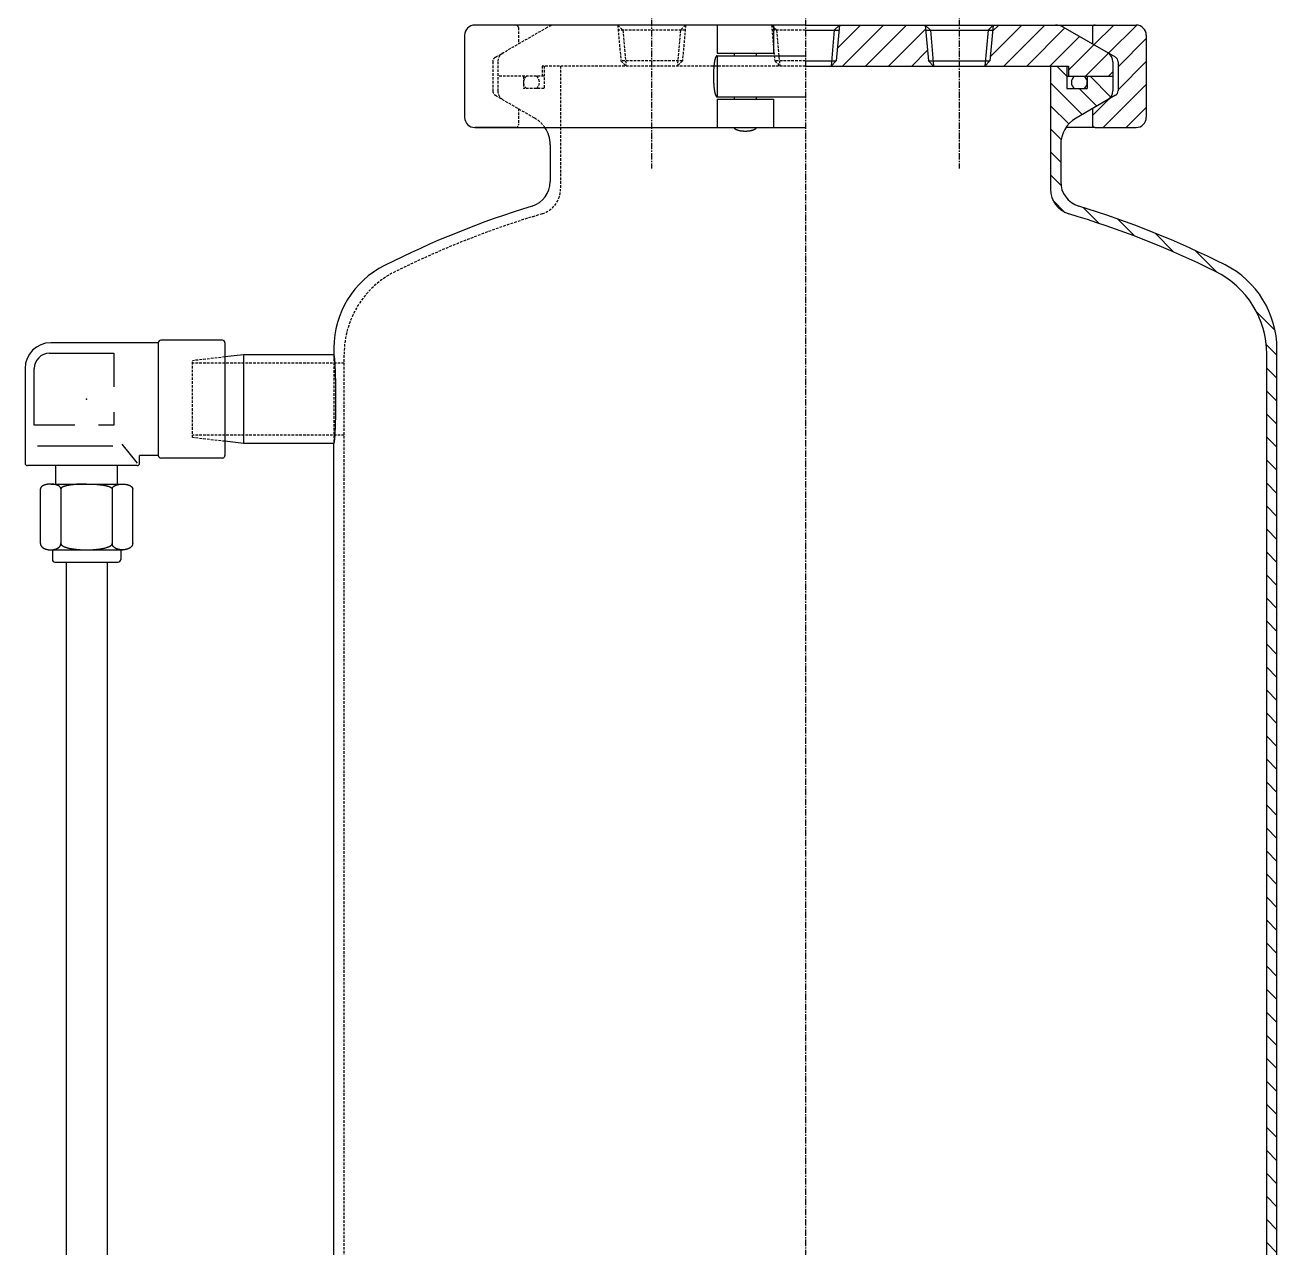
# Model space of a CAD drawing. Extents: x 248 to 542, y 18 to 803.
# Drawn here: x 264.2 to 508.5, y 288.9 to 527.5 of the extents above; entities that cross this region are included whole.
import ezdxf

# ---------------------------------------------------------------- set-up
doc = ezdxf.new("R2010")
doc.units = 0
doc.linetypes.add('CENTER', pattern=[2, 1.25, -0.25, 0.25, -0.25])
doc.linetypes.add('DASHED', pattern=[0.75, 0.5, -0.25])
doc.layers.get('0').update_dxf_attribs({"linetype": 'CONTINUOUS'})
doc.layers.add('CENTER', color=1, linetype='CENTER')

# ---------------------------------------------------------------- blocks, each defined once
blk = doc.blocks.new('*X2')
at = {"color": 0, "linetype": 'CONTINUOUS'}
for p, q in [((422.72, 522.97), (427.27, 527.52)), ((423.76, 519.52), (431.76, 527.52)), ((428.25, 519.52), (436.25, 527.52)), ((432.74, 519.52), (439.95, 526.72)), ((452.58, 521.4), (458.7, 527.52)), ((453.02, 526.33), (454.21, 527.52)), ((455.19, 519.52), (463.19, 527.52)), ((459.68, 519.52), (467.1, 526.94)), ((464.17, 519.52), (469.95, 525.3)), ((472.8, 523.65), (476.66, 527.52)), ((475.64, 522.01), (481.14, 527.51)), ((467.85, 518.71), (472.8, 523.65)), ((477.5, 519.38), (483, 524.88)), ((437.23, 519.52), (440.31, 522.6)), ((471.15, 517.52), (475.64, 522.01)), ((477.5, 514.89), (483, 520.39)), ((475.64, 517.52), (476.5, 518.38)), ((474.62, 507.52), (483, 515.9)), ((472.5, 509.89), (475.62, 513.01)), ((479.11, 507.52), (483, 511.41))]:
    blk.add_line(p, q, dxfattribs=at)
blk = doc.blocks.new('*X5')
at = {"color": 0, "linetype": 'CONTINUOUS'}
for p, q in [((467.5, 517.55), (465.54, 519.52)), ((470.51, 510.06), (464.3, 516.26)), ((476.09, 513.45), (472.03, 517.52)), ((473.35, 511.7), (469.94, 515.12)), ((467.87, 508.21), (464.3, 511.77)), ((466.39, 505.19), (464.3, 507.28)), ((466.3, 500.79), (464.3, 502.79)), ((466.35, 496.25), (464.3, 498.3)), ((467.14, 490.97), (464.79, 493.32)), ((473.78, 488.82), (470.68, 491.92)), ((480.79, 486.3), (477.41, 489.68)), ((488.38, 483.2), (484.65, 486.94)), ((496.81, 479.26), (492.54, 483.53)), ((508.13, 467.94), (504.47, 471.6)), ((508.5, 463.08), (506.4, 465.18)), ((508.5, 458.59), (506.5, 460.59)), ((508.5, 454.1), (506.5, 456.1)), ((508.5, 449.61), (506.5, 451.61)), ((508.5, 445.12), (506.5, 447.12)), ((508.5, 440.63), (506.5, 442.63)), ((508.5, 436.14), (506.5, 438.14)), ((508.5, 431.65), (506.5, 433.65)), ((508.5, 427.16), (506.5, 429.16)), ((508.5, 422.67), (506.5, 424.67)), ((508.5, 418.18), (506.5, 420.18)), ((508.5, 413.69), (506.5, 415.69)), ((508.5, 409.2), (506.5, 411.2)), ((508.5, 404.71), (506.5, 406.71)), ((508.5, 400.22), (506.5, 402.22)), ((508.5, 395.73), (506.5, 397.73)), ((508.5, 391.24), (506.5, 393.24)), ((508.5, 386.75), (506.5, 388.75)), ((508.5, 382.26), (506.5, 384.26)), ((508.5, 377.77), (506.5, 379.77)), ((508.5, 373.28), (506.5, 375.28)), ((508.5, 368.79), (506.5, 370.79)), ((508.5, 364.3), (506.5, 366.3)), ((508.5, 359.81), (506.5, 361.81)), ((508.5, 355.32), (506.5, 357.32)), ((508.5, 350.83), (506.5, 352.83)), ((508.5, 346.34), (506.5, 348.34)), ((508.5, 341.85), (506.5, 343.85)), ((508.5, 337.36), (506.5, 339.36)), ((508.5, 332.87), (506.5, 334.87)), ((508.5, 328.38), (506.5, 330.38)), ((508.5, 323.89), (506.5, 325.89)), ((508.5, 319.4), (506.5, 321.4)), ((508.5, 314.91), (506.5, 316.91)), ((508.5, 310.42), (506.5, 312.42)), ((508.5, 305.93), (506.5, 307.93)), ((508.5, 301.44), (506.5, 303.44)), ((508.5, 296.95), (506.5, 298.95)), ((508.5, 292.46), (506.5, 294.46)), ((508.5, 287.97), (506.5, 289.97)), ((508.5, 283.48), (506.5, 285.48)), ((508.5, 278.99), (506.5, 280.99)), ((508.5, 274.5), (506.5, 276.5)), ((508.5, 270.01), (506.5, 272.01)), ((508.3, 265.71), (506.41, 267.6)), ((507.4, 262.13), (505.64, 263.89)), ((505.96, 259.08), (504.29, 260.75)), ((504.09, 256.45), (502.48, 258.06)), ((501.83, 254.23), (500.27, 255.78)), ((496.19, 250.89), (494.69, 252.39)), ((499.17, 252.4), (497.66, 253.9)), ((490.05, 248.04), (488.54, 249.56)), ((493.14, 249.44), (491.64, 250.95)), ((483.73, 245.39), (482.19, 246.93)), ((486.92, 246.69), (485.39, 248.22)), ((477.2, 242.94), (475.63, 244.51)), ((480.49, 244.14), (478.93, 245.69)), ((470.46, 240.7), (468.86, 242.3)), ((473.85, 241.79), (472.27, 243.37)), ((459.91, 237.77), (458.26, 239.43)), ((463.49, 238.69), (461.85, 240.32)), ((467, 239.66), (465.38, 241.28)), ((448.81, 235.41), (447.08, 237.13)), ((452.58, 236.13), (450.87, 237.83)), ((456.28, 236.92), (454.6, 238.59)), ((428.83, 232.93), (427.07, 234.7)), ((432.99, 233.26), (431.14, 235.11)), ((437.06, 233.68), (435.25, 235.5)), ((441.05, 234.18), (439.27, 235.96)), ((444.97, 234.76), (443.21, 236.51)), ((425.68, 231.59), (424.44, 232.83)), ((425.15, 227.63), (423.5, 229.28)), ((425.15, 223.14), (423.5, 224.79)), ((425.1, 218.7), (423.5, 220.3)), ((424.63, 214.68), (423.5, 215.81)), ((424.17, 210.65), (423.5, 211.32))]:
    blk.add_line(p, q, dxfattribs=at)

msp = doc.modelspace()

# ---------------------------------------------------------------- linework, layer by layer
at = {"color": 7, "linetype": 'CONTINUOUS'}
for p, q in [((350, 525.52), (350, 509.52)), ((416.5, 527.52), (352, 527.52)), ((399.25, 527.52), (399.25, 522.02)), ((410.25, 527.52), (410.25, 522.02)), ((416.5, 527.52), (481, 527.52)), ((416.5, 526.52), (423.04, 526.52)), ((422.13, 526.52), (421.5, 519.52)), ((423.13, 527.52), (422.13, 526.52)), ((423.13, 527.52), (422.5, 520.52)), ((439.88, 527.52), (440.5, 520.52)), ((439.88, 527.52), (440.88, 526.52)), ((439.96, 526.52), (453.04, 526.52)), ((440.88, 526.52), (441.5, 519.52)), ((452.13, 526.52), (451.5, 519.52)), ((453.13, 527.52), (452.13, 526.52)), ((453.13, 527.52), (452.5, 520.52)), ((477, 521.23), (466.8, 527.11)), ((472.5, 527.02), (472.5, 523.83)), ((483, 525.52), (483, 509.52)), ((399.25, 522.02), (410.25, 522.02)), ((399.25, 521.52), (416.5, 521.52)), ((399.25, 521.52), (399.25, 513.52)), ((402.61, 522.02), (402.61, 521.52)), ((406.89, 522.02), (406.89, 521.52)), ((416.5, 520.52), (422.5, 520.52)), ((422.5, 520.52), (421.5, 519.52)), ((440.5, 520.52), (441.5, 519.52)), ((440.5, 520.52), (452.5, 520.52)), ((452.5, 520.52), (451.5, 519.52)), ((476.5, 520.36), (476.5, 514.67)), ((477.5, 520.36), (477.5, 514.67)), ((416.5, 519.52), (467.85, 519.52)), ((464.3, 519.52), (464.3, 495.48)), ((464.3, 519.52), (464.3, 495.48)), ((467.5, 519.52), (467.5, 515.12)), ((467.85, 519.52), (467.85, 517.52)), ((467.5, 517.52), (476.5, 517.52)), ((471.5, 517.52), (471.5, 515.12)), ((399.25, 513.52), (416.5, 513.52)), ((399.25, 513.02), (410.25, 513.02)), ((399.25, 513.02), (399.25, 507.52)), ((402.61, 513.52), (402.61, 513.02)), ((406.89, 513.52), (406.89, 513.02)), ((410.25, 513.02), (410.25, 507.52)), ((467.5, 515.12), (471.5, 515.12)), ((477, 513.81), (469.3, 509.36)), ((472.5, 511.21), (472.5, 508.02)), ((352, 507.52), (416.5, 507.52)), ((360, 507.52), (352, 507.52)), ((360, 507.52), (366.23, 507.52)), ((473, 507.52), (467.33, 507.52)), ((473, 507.52), (481, 507.52)), ((366.7, 504.16), (366.7, 496.97)), ((466.3, 504.16), (466.3, 496.97)), ((290.24, 465.52), (269.24, 465.52)), ((290.24, 465.52), (290.24, 443.52)), ((302.74, 466.02), (290.74, 466.02)), ((303.24, 465.52), (303.24, 443.52)), ((324.5, 464.53), (324.5, 463.17)), ((508.5, 268.41), (508.5, 464.28)), ((269.02, 463.48), (281.56, 463.48)), ((281.56, 463.48), (281.56, 456.91)), ((306.89, 463.17), (303.24, 462.75)), ((324.5, 463.17), (306.89, 463.17)), ((306.89, 463.17), (306.89, 445.87)), ((506.5, 269.4), (506.5, 463.3)), ((264.24, 460.52), (264.24, 442.05)), ((266.02, 449.45), (266.02, 460.48)), ((281.56, 451.99), (281.56, 449.45)), ((273.94, 449.45), (266.02, 449.45)), ((281.56, 449.45), (278.57, 449.45)), ((266.7, 445.4), (281.34, 445.4)), ((283.15, 445.74), (286.09, 442.05)), ((306.89, 445.87), (303.24, 446.29)), ((324.5, 445.87), (306.89, 445.87)), ((324.5, 283.81), (324.5, 445.87)), ((286.59, 442.05), (286.59, 443.52)), ((290.24, 443.52), (286.59, 443.52)), ((302.74, 443.02), (290.74, 443.02)), ((286.09, 441.55), (264.74, 441.55)), ((270.22, 437.95), (270.22, 441.55)), ((282.26, 437.95), (282.26, 441.55)), ((269.24, 437.95), (283.24, 437.95)), ((267.24, 426.33), (267.24, 437.01)), ((271.23, 437.01), (271.23, 426.04)), ((281.24, 437.01), (281.24, 426.04)), ((285.24, 426.33), (285.24, 437.01)), ((269.24, 425.12), (283.24, 425.12)), ((269.57, 425.12), (269.57, 423.22)), ((282.91, 425.12), (282.91, 423.22)), ((270.07, 422.72), (282.41, 422.72)), ((272.24, 422.72), (272.24, 224.32)), ((280.24, 422.72), (280.24, 224.32))]:
    msp.add_line(p, q, dxfattribs=at)
at = {"color": 3, "linetype": 'DASHED'}
for p, q in [((356, 521.23), (366.2, 527.11)), ((360.5, 527.02), (360.5, 523.83)), ((379.88, 527.52), (380.88, 526.52)), ((379.88, 527.52), (380.5, 520.52)), ((393.04, 526.52), (379.96, 526.52)), ((380.88, 526.52), (381.5, 519.52)), ((392.13, 526.52), (391.5, 519.52)), ((393.13, 527.52), (392.13, 526.52)), ((393.13, 527.52), (392.5, 520.52)), ((409.88, 527.52), (410.88, 526.52)), ((409.88, 527.52), (410.5, 520.52)), ((416.5, 526.52), (409.96, 526.52)), ((410.88, 526.52), (411.5, 519.52)), ((355.5, 520.36), (355.5, 514.67)), ((356.5, 520.36), (356.5, 514.67)), ((392.5, 520.52), (380.5, 520.52)), ((380.5, 520.52), (381.5, 519.52)), ((392.5, 520.52), (391.5, 519.52)), ((416.5, 520.52), (410.5, 520.52)), ((410.5, 520.52), (411.5, 519.52)), ((416.5, 519.52), (365.15, 519.52)), ((365.15, 519.52), (365.15, 517.52)), ((365.5, 519.52), (365.5, 515.12)), ((368.7, 519.52), (368.7, 495.48)), ((365.5, 517.52), (356.5, 517.52)), ((361.5, 517.52), (361.5, 515.12)), ((356, 513.81), (363.7, 509.36)), ((365.5, 515.12), (361.5, 515.12)), ((360.5, 511.21), (360.5, 508.02)), ((303.24, 462.75), (296.89, 462.02)), ((296.89, 447.02), (296.89, 462.02)), ((324.5, 463.17), (324.5, 445.87)), ((326.5, 272.07), (326.5, 463.3)), ((303.24, 461.52), (296.89, 461.52)), ((326.5, 461.52), (303.24, 461.52)), ((303.24, 447.52), (296.89, 447.52)), ((303.24, 446.29), (296.89, 447.02)), ((326.5, 447.52), (303.24, 447.52))]:
    msp.add_line(p, q, dxfattribs=at)
at = {"color": 7, "linetype": 'CONTINUOUS'}
for points in [[(399.25, 521.52, 0), (399.23, 521.51, 0), (399.22, 521.51, 0), (399.2, 521.51, 0), (399.18, 521.5, 0), (399.17, 521.49, 0), (399.15, 521.47, 0), (399.13, 521.46, 0), (399.11, 521.44, 0), (399.1, 521.42, 0), (399.08, 521.4, 0), (399.06, 521.37, 0), (399.05, 521.34, 0), (399.03, 521.32, 0), (399.01, 521.28, 0), (399, 521.25, 0), (398.98, 521.21, 0), (398.97, 521.17, 0), (398.95, 521.13, 0), (398.94, 521.09, 0), (398.92, 521.04, 0), (398.91, 521, 0), (398.89, 520.95, 0), (398.88, 520.9, 0), (398.86, 520.84, 0), (398.85, 520.79, 0), (398.83, 520.73, 0), (398.82, 520.67, 0), (398.81, 520.61, 0), (398.79, 520.54, 0), (398.78, 520.48, 0), (398.77, 520.41, 0), (398.75, 520.35, 0), (398.74, 520.27, 0), (398.73, 520.2, 0), (398.72, 520.13, 0), (398.71, 520.05, 0), (398.7, 519.98, 0), (398.69, 519.9, 0), (398.68, 519.82, 0), (398.67, 519.74, 0), (398.66, 519.66, 0), (398.65, 519.57, 0), (398.64, 519.49, 0), (398.63, 519.4, 0), (398.62, 519.32, 0), (398.62, 519.23, 0), (398.61, 519.14, 0), (398.6, 519.05, 0), (398.6, 518.96, 0), (398.59, 518.86, 0), (398.59, 518.77, 0), (398.58, 518.68, 0), (398.58, 518.58, 0), (398.57, 518.49, 0), (398.57, 518.39, 0), (398.56, 518.3, 0), (398.56, 518.2, 0), (398.56, 518.1, 0), (398.56, 518.01, 0), (398.55, 517.91, 0), (398.55, 517.81, 0), (398.55, 517.71, 0), (398.55, 517.62, 0), (398.55, 517.52, 0), (398.55, 517.42, 0), (398.55, 517.32, 0), (398.55, 517.22, 0), (398.55, 517.12, 0), (398.56, 517.03, 0), (398.56, 516.93, 0), (398.56, 516.83, 0), (398.56, 516.74, 0), (398.57, 516.64, 0), (398.57, 516.54, 0), (398.58, 516.45, 0), (398.58, 516.36, 0), (398.59, 516.26, 0), (398.59, 516.17, 0), (398.6, 516.08, 0), (398.6, 515.99, 0), (398.61, 515.9, 0), (398.62, 515.81, 0), (398.62, 515.72, 0), (398.63, 515.63, 0), (398.64, 515.54, 0), (398.65, 515.46, 0), (398.66, 515.38, 0), (398.67, 515.29, 0), (398.68, 515.21, 0), (398.69, 515.13, 0), (398.7, 515.06, 0), (398.71, 514.98, 0), (398.72, 514.9, 0), (398.73, 514.83, 0), (398.74, 514.76, 0), (398.75, 514.69, 0), (398.77, 514.62, 0), (398.78, 514.55, 0), (398.79, 514.49, 0), (398.81, 514.42, 0), (398.82, 514.36, 0), (398.83, 514.3, 0), (398.85, 514.25, 0), (398.86, 514.19, 0), (398.88, 514.14, 0), (398.89, 514.09, 0), (398.91, 514.04, 0), (398.92, 513.99, 0), (398.94, 513.94, 0), (398.95, 513.9, 0), (398.97, 513.86, 0), (398.98, 513.82, 0), (399, 513.78, 0), (399.01, 513.75, 0), (399.03, 513.72, 0), (399.05, 513.69, 0), (399.06, 513.66, 0), (399.08, 513.64, 0), (399.1, 513.61, 0), (399.11, 513.59, 0), (399.13, 513.58, 0), (399.15, 513.56, 0), (399.17, 513.55, 0), (399.18, 513.54, 0), (399.2, 513.53, 0), (399.22, 513.52, 0), (399.23, 513.52, 0), (399.25, 513.52, 0)], [(406.89, 507.52, 0), (406.89, 507.5, 0), (406.89, 507.48, 0), (406.88, 507.46, 0), (406.88, 507.44, 0), (406.87, 507.43, 0), (406.87, 507.41, 0), (406.86, 507.39, 0), (406.85, 507.37, 0), (406.84, 507.35, 0), (406.82, 507.33, 0), (406.81, 507.32, 0), (406.8, 507.3, 0), (406.78, 507.28, 0), (406.76, 507.26, 0), (406.75, 507.25, 0), (406.73, 507.23, 0), (406.7, 507.21, 0), (406.68, 507.2, 0), (406.66, 507.18, 0), (406.64, 507.16, 0), (406.61, 507.15, 0), (406.58, 507.13, 0), (406.56, 507.12, 0), (406.53, 507.1, 0), (406.5, 507.09, 0), (406.47, 507.07, 0), (406.44, 507.06, 0), (406.4, 507.04, 0), (406.37, 507.03, 0), (406.33, 507.01, 0), (406.3, 507, 0), (406.26, 506.99, 0), (406.23, 506.98, 0), (406.19, 506.96, 0), (406.15, 506.95, 0), (406.11, 506.94, 0), (406.07, 506.93, 0), (406.02, 506.92, 0), (405.98, 506.91, 0), (405.94, 506.9, 0), (405.89, 506.89, 0), (405.85, 506.88, 0), (405.81, 506.87, 0), (405.76, 506.86, 0), (405.71, 506.85, 0), (405.67, 506.84, 0), (405.62, 506.83, 0), (405.57, 506.83, 0), (405.52, 506.82, 0), (405.47, 506.81, 0), (405.42, 506.81, 0), (405.37, 506.8, 0), (405.32, 506.8, 0), (405.27, 506.79, 0), (405.22, 506.79, 0), (405.17, 506.78, 0), (405.12, 506.78, 0), (405.06, 506.78, 0), (405.01, 506.77, 0), (404.96, 506.77, 0), (404.91, 506.77, 0), (404.86, 506.77, 0), (404.8, 506.77, 0), (404.75, 506.77, 0), (404.7, 506.77, 0), (404.65, 506.77, 0), (404.59, 506.77, 0), (404.54, 506.77, 0), (404.49, 506.77, 0), (404.44, 506.78, 0), (404.38, 506.78, 0), (404.33, 506.78, 0), (404.28, 506.79, 0), (404.23, 506.79, 0), (404.18, 506.8, 0), (404.13, 506.8, 0), (404.08, 506.81, 0), (404.03, 506.81, 0), (403.98, 506.82, 0), (403.93, 506.83, 0), (403.88, 506.83, 0), (403.84, 506.84, 0), (403.79, 506.85, 0), (403.74, 506.86, 0), (403.7, 506.87, 0), (403.65, 506.88, 0), (403.61, 506.89, 0), (403.56, 506.9, 0), (403.52, 506.91, 0), (403.48, 506.92, 0), (403.44, 506.93, 0), (403.39, 506.94, 0), (403.36, 506.95, 0), (403.31, 506.96, 0), (403.28, 506.98, 0), (403.24, 506.99, 0), (403.2, 507, 0), (403.17, 507.01, 0), (403.13, 507.03, 0), (403.1, 507.04, 0), (403.07, 507.06, 0), (403.03, 507.07, 0), (403, 507.09, 0), (402.97, 507.1, 0), (402.94, 507.12, 0), (402.92, 507.13, 0), (402.89, 507.15, 0), (402.87, 507.16, 0), (402.84, 507.18, 0), (402.82, 507.2, 0), (402.8, 507.21, 0), (402.78, 507.23, 0), (402.76, 507.25, 0), (402.74, 507.26, 0), (402.72, 507.28, 0), (402.7, 507.3, 0), (402.69, 507.32, 0), (402.68, 507.33, 0), (402.67, 507.35, 0), (402.65, 507.37, 0), (402.64, 507.39, 0), (402.64, 507.41, 0), (402.63, 507.43, 0), (402.62, 507.44, 0), (402.62, 507.46, 0), (402.62, 507.48, 0), (402.61, 507.5, 0), (402.61, 507.52, 0)], [(324.5, 445.87, 0), (324.51, 445.87, 0), (324.52, 445.88, 0), (324.53, 445.89, 0), (324.54, 445.91, 0), (324.55, 445.93, 0), (324.56, 445.96, 0), (324.57, 445.99, 0), (324.58, 446.03, 0), (324.59, 446.08, 0), (324.6, 446.13, 0), (324.6, 446.18, 0), (324.61, 446.24, 0), (324.62, 446.3, 0), (324.63, 446.37, 0), (324.64, 446.45, 0), (324.65, 446.52, 0), (324.66, 446.61, 0), (324.67, 446.7, 0), (324.68, 446.79, 0), (324.68, 446.89, 0), (324.69, 446.99, 0), (324.7, 447.1, 0), (324.71, 447.21, 0), (324.72, 447.32, 0), (324.72, 447.44, 0), (324.73, 447.57, 0), (324.74, 447.7, 0), (324.75, 447.83, 0), (324.75, 447.97, 0), (324.76, 448.11, 0), (324.77, 448.25, 0), (324.77, 448.4, 0), (324.78, 448.55, 0), (324.79, 448.71, 0), (324.8, 448.87, 0), (324.8, 449.03, 0), (324.81, 449.19, 0), (324.81, 449.36, 0), (324.82, 449.54, 0), (324.82, 449.71, 0), (324.83, 449.89, 0), (324.83, 450.07, 0), (324.84, 450.25, 0), (324.84, 450.44, 0), (324.85, 450.63, 0), (324.85, 450.82, 0), (324.86, 451.01, 0), (324.86, 451.21, 0), (324.86, 451.4, 0), (324.87, 451.6, 0), (324.87, 451.8, 0), (324.87, 452.01, 0), (324.88, 452.21, 0), (324.88, 452.42, 0), (324.88, 452.62, 0), (324.88, 452.83, 0), (324.88, 453.04, 0), (324.88, 453.25, 0), (324.89, 453.46, 0), (324.89, 453.67, 0), (324.89, 453.88, 0), (324.89, 454.09, 0), (324.89, 454.3, 0), (324.89, 454.52, 0), (324.89, 454.73, 0), (324.89, 454.94, 0), (324.89, 455.15, 0), (324.89, 455.36, 0), (324.89, 455.57, 0), (324.88, 455.79, 0), (324.88, 456, 0), (324.88, 456.2, 0), (324.88, 456.41, 0), (324.88, 456.62, 0), (324.88, 456.82, 0), (324.87, 457.03, 0), (324.87, 457.23, 0), (324.87, 457.43, 0), (324.86, 457.63, 0), (324.86, 457.83, 0), (324.86, 458.02, 0), (324.85, 458.21, 0), (324.85, 458.41, 0), (324.84, 458.59, 0), (324.84, 458.78, 0), (324.83, 458.96, 0), (324.83, 459.14, 0), (324.82, 459.32, 0), (324.82, 459.5, 0), (324.81, 459.67, 0), (324.81, 459.84, 0), (324.8, 460, 0), (324.8, 460.17, 0), (324.79, 460.33, 0), (324.78, 460.48, 0), (324.77, 460.63, 0), (324.77, 460.78, 0), (324.76, 460.93, 0), (324.75, 461.07, 0), (324.75, 461.2, 0), (324.74, 461.34, 0), (324.73, 461.46, 0), (324.72, 461.59, 0), (324.72, 461.71, 0), (324.71, 461.82, 0), (324.7, 461.94, 0), (324.69, 462.04, 0), (324.68, 462.14, 0), (324.68, 462.24, 0), (324.67, 462.34, 0), (324.66, 462.42, 0), (324.65, 462.51, 0), (324.64, 462.59, 0), (324.63, 462.66, 0), (324.62, 462.73, 0), (324.61, 462.79, 0), (324.6, 462.85, 0), (324.6, 462.91, 0), (324.59, 462.96, 0), (324.58, 463, 0), (324.57, 463.04, 0), (324.56, 463.07, 0), (324.55, 463.1, 0), (324.54, 463.12, 0), (324.53, 463.14, 0), (324.52, 463.16, 0), (324.51, 463.16, 0), (324.5, 463.17, 0)], [(271.23, 437.01, 0), (271.23, 437.04, 0), (271.23, 437.06, 0), (271.23, 437.08, 0), (271.22, 437.1, 0), (271.22, 437.13, 0), (271.21, 437.15, 0), (271.2, 437.17, 0), (271.19, 437.19, 0), (271.19, 437.22, 0), (271.17, 437.24, 0), (271.16, 437.26, 0), (271.15, 437.28, 0), (271.13, 437.31, 0), (271.12, 437.33, 0), (271.1, 437.35, 0), (271.08, 437.37, 0), (271.06, 437.39, 0), (271.04, 437.41, 0), (271.02, 437.43, 0), (271, 437.45, 0), (270.97, 437.47, 0), (270.95, 437.49, 0), (270.92, 437.51, 0), (270.9, 437.53, 0), (270.87, 437.55, 0), (270.84, 437.57, 0), (270.81, 437.59, 0), (270.78, 437.61, 0), (270.75, 437.62, 0), (270.72, 437.64, 0), (270.68, 437.66, 0), (270.65, 437.67, 0), (270.61, 437.69, 0), (270.58, 437.71, 0), (270.54, 437.72, 0), (270.5, 437.74, 0), (270.46, 437.75, 0), (270.43, 437.76, 0), (270.39, 437.78, 0), (270.35, 437.79, 0), (270.31, 437.8, 0), (270.26, 437.81, 0), (270.22, 437.83, 0), (270.18, 437.84, 0), (270.13, 437.85, 0), (270.09, 437.86, 0), (270.05, 437.87, 0), (270, 437.88, 0), (269.95, 437.88, 0), (269.91, 437.89, 0), (269.86, 437.9, 0), (269.82, 437.91, 0), (269.77, 437.91, 0), (269.72, 437.92, 0), (269.67, 437.93, 0), (269.63, 437.93, 0), (269.58, 437.93, 0), (269.53, 437.94, 0), (269.48, 437.94, 0), (269.43, 437.94, 0), (269.38, 437.94, 0), (269.33, 437.95, 0), (269.29, 437.95, 0), (269.24, 437.95, 0), (269.19, 437.95, 0), (269.14, 437.95, 0), (269.09, 437.94, 0), (269.04, 437.94, 0), (268.99, 437.94, 0), (268.94, 437.94, 0), (268.89, 437.93, 0), (268.85, 437.93, 0), (268.8, 437.93, 0), (268.75, 437.92, 0), (268.7, 437.91, 0), (268.66, 437.91, 0), (268.61, 437.9, 0), (268.56, 437.89, 0), (268.52, 437.88, 0), (268.47, 437.88, 0), (268.43, 437.87, 0), (268.38, 437.86, 0), (268.34, 437.85, 0), (268.3, 437.84, 0), (268.25, 437.83, 0), (268.21, 437.81, 0), (268.17, 437.8, 0), (268.13, 437.79, 0), (268.09, 437.78, 0), (268.05, 437.76, 0), (268.01, 437.75, 0), (267.97, 437.74, 0), (267.93, 437.72, 0), (267.89, 437.71, 0), (267.86, 437.69, 0), (267.82, 437.67, 0), (267.79, 437.66, 0), (267.76, 437.64, 0), (267.72, 437.62, 0), (267.69, 437.61, 0), (267.66, 437.59, 0), (267.63, 437.57, 0), (267.6, 437.55, 0), (267.58, 437.53, 0), (267.55, 437.51, 0), (267.52, 437.49, 0), (267.5, 437.47, 0), (267.48, 437.45, 0), (267.45, 437.43, 0), (267.43, 437.41, 0), (267.41, 437.39, 0), (267.39, 437.37, 0), (267.37, 437.35, 0), (267.36, 437.33, 0), (267.34, 437.31, 0), (267.32, 437.28, 0), (267.31, 437.26, 0), (267.3, 437.24, 0), (267.29, 437.22, 0), (267.28, 437.19, 0), (267.27, 437.17, 0), (267.26, 437.15, 0), (267.25, 437.13, 0), (267.25, 437.1, 0), (267.25, 437.08, 0), (267.24, 437.06, 0), (267.24, 437.04, 0), (267.24, 437.01, 0)], [(276.24, 437.96, 0), (276.18, 437.96, 0), (276.12, 437.96, 0), (276.06, 437.96, 0), (276, 437.96, 0), (275.94, 437.96, 0), (275.88, 437.96, 0), (275.81, 437.96, 0), (275.75, 437.96, 0), (275.69, 437.96, 0), (275.63, 437.96, 0), (275.57, 437.96, 0), (275.51, 437.96, 0), (275.45, 437.96, 0), (275.39, 437.95, 0), (275.33, 437.95, 0), (275.27, 437.95, 0), (275.21, 437.95, 0), (275.15, 437.95, 0), (275.09, 437.94, 0), (275.03, 437.94, 0), (274.98, 437.94, 0), (274.92, 437.94, 0), (274.86, 437.93, 0), (274.8, 437.93, 0), (274.74, 437.93, 0), (274.68, 437.92, 0), (274.62, 437.92, 0), (274.57, 437.92, 0), (274.51, 437.91, 0), (274.45, 437.91, 0), (274.39, 437.9, 0), (274.34, 437.9, 0), (274.28, 437.9, 0), (274.22, 437.89, 0), (274.17, 437.89, 0), (274.11, 437.88, 0), (274.06, 437.88, 0), (274, 437.87, 0), (273.95, 437.87, 0), (273.89, 437.86, 0), (273.84, 437.86, 0), (273.79, 437.85, 0), (273.73, 437.85, 0), (273.68, 437.84, 0), (273.63, 437.83, 0), (273.57, 437.83, 0), (273.52, 437.82, 0), (273.47, 437.81, 0), (273.42, 437.81, 0), (273.37, 437.8, 0), (273.32, 437.8, 0), (273.27, 437.79, 0), (273.22, 437.78, 0), (273.17, 437.77, 0), (273.12, 437.77, 0), (273.08, 437.76, 0), (273.03, 437.75, 0), (272.98, 437.74, 0), (272.94, 437.74, 0), (272.89, 437.73, 0), (272.84, 437.72, 0), (272.8, 437.71, 0), (272.75, 437.7, 0), (272.71, 437.7, 0), (272.67, 437.69, 0), (272.62, 437.68, 0), (272.58, 437.67, 0), (272.54, 437.66, 0), (272.5, 437.65, 0), (272.46, 437.64, 0), (272.42, 437.64, 0), (272.38, 437.63, 0), (272.34, 437.62, 0), (272.3, 437.61, 0), (272.26, 437.6, 0), (272.23, 437.59, 0), (272.19, 437.58, 0), (272.15, 437.57, 0), (272.12, 437.56, 0), (272.08, 437.55, 0), (272.05, 437.54, 0), (272.02, 437.53, 0), (271.98, 437.52, 0), (271.95, 437.51, 0), (271.92, 437.5, 0), (271.89, 437.49, 0), (271.86, 437.48, 0), (271.83, 437.47, 0), (271.8, 437.46, 0), (271.77, 437.45, 0), (271.75, 437.44, 0), (271.72, 437.43, 0), (271.69, 437.42, 0), (271.67, 437.41, 0), (271.64, 437.39, 0), (271.62, 437.38, 0), (271.6, 437.37, 0), (271.57, 437.36, 0), (271.55, 437.35, 0), (271.53, 437.34, 0), (271.51, 437.33, 0), (271.49, 437.32, 0), (271.47, 437.31, 0), (271.45, 437.3, 0), (271.43, 437.28, 0), (271.42, 437.27, 0), (271.4, 437.26, 0), (271.38, 437.25, 0), (271.37, 437.24, 0), (271.36, 437.23, 0), (271.34, 437.21, 0), (271.33, 437.2, 0), (271.32, 437.19, 0), (271.31, 437.18, 0), (271.3, 437.17, 0), (271.29, 437.15, 0), (271.28, 437.14, 0), (271.27, 437.13, 0), (271.26, 437.12, 0), (271.26, 437.11, 0), (271.25, 437.1, 0), (271.25, 437.08, 0), (271.24, 437.07, 0), (271.24, 437.06, 0), (271.24, 437.05, 0), (271.24, 437.04, 0), (271.23, 437.02, 0), (271.23, 437.01, 0)], [(276.24, 437.96, 0), (276.3, 437.96, 0), (276.36, 437.96, 0), (276.42, 437.96, 0), (276.48, 437.96, 0), (276.54, 437.96, 0), (276.6, 437.96, 0), (276.66, 437.96, 0), (276.72, 437.96, 0), (276.79, 437.96, 0), (276.85, 437.96, 0), (276.91, 437.96, 0), (276.97, 437.96, 0), (277.03, 437.96, 0), (277.09, 437.95, 0), (277.15, 437.95, 0), (277.21, 437.95, 0), (277.27, 437.95, 0), (277.33, 437.95, 0), (277.38, 437.94, 0), (277.44, 437.94, 0), (277.5, 437.94, 0), (277.56, 437.94, 0), (277.62, 437.93, 0), (277.68, 437.93, 0), (277.74, 437.93, 0), (277.8, 437.92, 0), (277.86, 437.92, 0), (277.91, 437.92, 0), (277.97, 437.91, 0), (278.03, 437.91, 0), (278.08, 437.9, 0), (278.14, 437.9, 0), (278.2, 437.9, 0), (278.25, 437.89, 0), (278.31, 437.89, 0), (278.37, 437.88, 0), (278.42, 437.88, 0), (278.48, 437.87, 0), (278.53, 437.87, 0), (278.58, 437.86, 0), (278.64, 437.86, 0), (278.69, 437.85, 0), (278.75, 437.85, 0), (278.8, 437.84, 0), (278.85, 437.83, 0), (278.9, 437.83, 0), (278.95, 437.82, 0), (279.01, 437.81, 0), (279.06, 437.81, 0), (279.11, 437.8, 0), (279.16, 437.8, 0), (279.21, 437.79, 0), (279.26, 437.78, 0), (279.31, 437.77, 0), (279.35, 437.77, 0), (279.4, 437.76, 0), (279.45, 437.75, 0), (279.5, 437.74, 0), (279.54, 437.74, 0), (279.59, 437.73, 0), (279.63, 437.72, 0), (279.68, 437.71, 0), (279.72, 437.7, 0), (279.77, 437.7, 0), (279.81, 437.69, 0), (279.85, 437.68, 0), (279.9, 437.67, 0), (279.94, 437.66, 0), (279.98, 437.65, 0), (280.02, 437.64, 0), (280.06, 437.64, 0), (280.1, 437.63, 0), (280.14, 437.62, 0), (280.18, 437.61, 0), (280.21, 437.6, 0), (280.25, 437.59, 0), (280.29, 437.58, 0), (280.32, 437.57, 0), (280.36, 437.56, 0), (280.39, 437.55, 0), (280.43, 437.54, 0), (280.46, 437.53, 0), (280.49, 437.52, 0), (280.53, 437.51, 0), (280.56, 437.5, 0), (280.59, 437.49, 0), (280.62, 437.48, 0), (280.65, 437.47, 0), (280.68, 437.46, 0), (280.71, 437.45, 0), (280.73, 437.44, 0), (280.76, 437.43, 0), (280.79, 437.42, 0), (280.81, 437.41, 0), (280.84, 437.39, 0), (280.86, 437.38, 0), (280.88, 437.37, 0), (280.91, 437.36, 0), (280.93, 437.35, 0), (280.95, 437.34, 0), (280.97, 437.33, 0), (280.99, 437.32, 0), (281.01, 437.31, 0), (281.03, 437.3, 0), (281.05, 437.28, 0), (281.06, 437.27, 0), (281.08, 437.26, 0), (281.09, 437.25, 0), (281.11, 437.24, 0), (281.12, 437.23, 0), (281.13, 437.21, 0), (281.15, 437.2, 0), (281.16, 437.19, 0), (281.17, 437.18, 0), (281.18, 437.17, 0), (281.19, 437.15, 0), (281.2, 437.14, 0), (281.21, 437.13, 0), (281.21, 437.12, 0), (281.22, 437.11, 0), (281.23, 437.1, 0), (281.23, 437.08, 0), (281.24, 437.07, 0), (281.24, 437.06, 0), (281.24, 437.05, 0), (281.24, 437.04, 0), (281.24, 437.02, 0), (281.25, 437.01, 0)], [(281.25, 437.01, 0), (281.25, 437.04, 0), (281.25, 437.06, 0), (281.25, 437.08, 0), (281.25, 437.1, 0), (281.26, 437.13, 0), (281.27, 437.15, 0), (281.27, 437.17, 0), (281.28, 437.19, 0), (281.29, 437.22, 0), (281.31, 437.24, 0), (281.32, 437.26, 0), (281.33, 437.28, 0), (281.35, 437.31, 0), (281.36, 437.33, 0), (281.38, 437.35, 0), (281.4, 437.37, 0), (281.42, 437.39, 0), (281.44, 437.41, 0), (281.46, 437.43, 0), (281.48, 437.45, 0), (281.5, 437.47, 0), (281.53, 437.49, 0), (281.56, 437.51, 0), (281.58, 437.53, 0), (281.61, 437.55, 0), (281.64, 437.57, 0), (281.67, 437.59, 0), (281.7, 437.61, 0), (281.73, 437.62, 0), (281.76, 437.64, 0), (281.8, 437.66, 0), (281.83, 437.67, 0), (281.87, 437.69, 0), (281.9, 437.71, 0), (281.94, 437.72, 0), (281.98, 437.74, 0), (282.01, 437.75, 0), (282.05, 437.76, 0), (282.09, 437.78, 0), (282.13, 437.79, 0), (282.17, 437.8, 0), (282.21, 437.81, 0), (282.26, 437.83, 0), (282.3, 437.84, 0), (282.34, 437.85, 0), (282.39, 437.86, 0), (282.43, 437.87, 0), (282.48, 437.88, 0), (282.52, 437.88, 0), (282.57, 437.89, 0), (282.62, 437.9, 0), (282.66, 437.91, 0), (282.71, 437.91, 0), (282.76, 437.92, 0), (282.8, 437.93, 0), (282.85, 437.93, 0), (282.9, 437.93, 0), (282.95, 437.94, 0), (283, 437.94, 0), (283.05, 437.94, 0), (283.1, 437.94, 0), (283.14, 437.95, 0), (283.19, 437.95, 0), (283.24, 437.95, 0), (283.29, 437.95, 0), (283.34, 437.95, 0), (283.39, 437.94, 0), (283.44, 437.94, 0), (283.49, 437.94, 0), (283.54, 437.94, 0), (283.58, 437.93, 0), (283.63, 437.93, 0), (283.68, 437.93, 0), (283.73, 437.92, 0), (283.77, 437.91, 0), (283.82, 437.91, 0), (283.87, 437.9, 0), (283.92, 437.89, 0), (283.96, 437.88, 0), (284.01, 437.88, 0), (284.05, 437.87, 0), (284.1, 437.86, 0), (284.14, 437.85, 0), (284.18, 437.84, 0), (284.23, 437.83, 0), (284.27, 437.81, 0), (284.31, 437.8, 0), (284.35, 437.79, 0), (284.39, 437.78, 0), (284.43, 437.76, 0), (284.47, 437.75, 0), (284.51, 437.74, 0), (284.55, 437.72, 0), (284.58, 437.71, 0), (284.62, 437.69, 0), (284.65, 437.67, 0), (284.69, 437.66, 0), (284.72, 437.64, 0), (284.75, 437.62, 0), (284.79, 437.61, 0), (284.82, 437.59, 0), (284.85, 437.57, 0), (284.88, 437.55, 0), (284.9, 437.53, 0), (284.93, 437.51, 0), (284.95, 437.49, 0), (284.98, 437.47, 0), (285, 437.45, 0), (285.03, 437.43, 0), (285.05, 437.41, 0), (285.07, 437.39, 0), (285.09, 437.37, 0), (285.11, 437.35, 0), (285.12, 437.33, 0), (285.14, 437.31, 0), (285.15, 437.28, 0), (285.17, 437.26, 0), (285.18, 437.24, 0), (285.19, 437.22, 0), (285.2, 437.19, 0), (285.21, 437.17, 0), (285.22, 437.15, 0), (285.22, 437.13, 0), (285.23, 437.1, 0), (285.23, 437.08, 0), (285.24, 437.06, 0), (285.24, 437.04, 0), (285.24, 437.01, 0)], [(267.24, 426.33, 0), (267.24, 426.3, 0), (267.24, 426.27, 0), (267.25, 426.24, 0), (267.25, 426.21, 0), (267.25, 426.18, 0), (267.26, 426.15, 0), (267.27, 426.12, 0), (267.28, 426.09, 0), (267.29, 426.06, 0), (267.3, 426.03, 0), (267.31, 426, 0), (267.32, 425.98, 0), (267.34, 425.95, 0), (267.36, 425.92, 0), (267.37, 425.89, 0), (267.39, 425.86, 0), (267.41, 425.84, 0), (267.43, 425.81, 0), (267.45, 425.78, 0), (267.48, 425.76, 0), (267.5, 425.73, 0), (267.52, 425.7, 0), (267.55, 425.68, 0), (267.58, 425.65, 0), (267.6, 425.63, 0), (267.63, 425.61, 0), (267.66, 425.58, 0), (267.69, 425.56, 0), (267.72, 425.54, 0), (267.76, 425.51, 0), (267.79, 425.49, 0), (267.82, 425.47, 0), (267.86, 425.45, 0), (267.89, 425.43, 0), (267.93, 425.41, 0), (267.97, 425.39, 0), (268.01, 425.37, 0), (268.05, 425.36, 0), (268.09, 425.34, 0), (268.13, 425.32, 0), (268.17, 425.3, 0), (268.21, 425.29, 0), (268.25, 425.27, 0), (268.3, 425.26, 0), (268.34, 425.25, 0), (268.38, 425.23, 0), (268.43, 425.22, 0), (268.47, 425.21, 0), (268.52, 425.2, 0), (268.56, 425.19, 0), (268.61, 425.18, 0), (268.66, 425.17, 0), (268.7, 425.16, 0), (268.75, 425.15, 0), (268.8, 425.15, 0), (268.85, 425.14, 0), (268.89, 425.13, 0), (268.94, 425.13, 0), (268.99, 425.12, 0), (269.04, 425.12, 0), (269.09, 425.12, 0), (269.14, 425.12, 0), (269.19, 425.12, 0), (269.24, 425.12, 0), (269.29, 425.12, 0), (269.33, 425.12, 0), (269.38, 425.12, 0), (269.43, 425.12, 0), (269.48, 425.12, 0), (269.53, 425.13, 0), (269.58, 425.13, 0), (269.63, 425.14, 0), (269.67, 425.15, 0), (269.72, 425.15, 0), (269.77, 425.16, 0), (269.82, 425.17, 0), (269.86, 425.18, 0), (269.91, 425.19, 0), (269.95, 425.2, 0), (270, 425.21, 0), (270.05, 425.22, 0), (270.09, 425.23, 0), (270.13, 425.25, 0), (270.18, 425.26, 0), (270.22, 425.27, 0), (270.26, 425.29, 0), (270.31, 425.3, 0), (270.35, 425.32, 0), (270.39, 425.34, 0), (270.43, 425.36, 0), (270.46, 425.37, 0), (270.5, 425.39, 0), (270.54, 425.41, 0), (270.58, 425.43, 0), (270.61, 425.45, 0), (270.65, 425.47, 0), (270.68, 425.49, 0), (270.72, 425.51, 0), (270.75, 425.54, 0), (270.78, 425.56, 0), (270.81, 425.58, 0), (270.84, 425.61, 0), (270.87, 425.63, 0), (270.9, 425.65, 0), (270.92, 425.68, 0), (270.95, 425.7, 0), (270.97, 425.73, 0), (271, 425.76, 0), (271.02, 425.78, 0), (271.04, 425.81, 0), (271.06, 425.84, 0), (271.08, 425.86, 0), (271.1, 425.89, 0), (271.12, 425.92, 0), (271.13, 425.95, 0), (271.15, 425.98, 0), (271.16, 426, 0), (271.17, 426.03, 0), (271.19, 426.06, 0), (271.19, 426.09, 0), (271.2, 426.12, 0), (271.21, 426.15, 0), (271.22, 426.18, 0), (271.22, 426.21, 0), (271.23, 426.24, 0), (271.23, 426.27, 0), (271.23, 426.3, 0), (271.23, 426.33, 0)], [(271.23, 426.33, 0), (271.24, 426.3, 0), (271.24, 426.27, 0), (271.25, 426.24, 0), (271.26, 426.21, 0), (271.27, 426.18, 0), (271.29, 426.15, 0), (271.31, 426.12, 0), (271.33, 426.09, 0), (271.36, 426.06, 0), (271.38, 426.03, 0), (271.42, 426, 0), (271.45, 425.98, 0), (271.49, 425.95, 0), (271.53, 425.92, 0), (271.57, 425.89, 0), (271.62, 425.86, 0), (271.66, 425.84, 0), (271.71, 425.81, 0), (271.77, 425.78, 0), (271.82, 425.76, 0), (271.88, 425.73, 0), (271.95, 425.7, 0), (272.01, 425.68, 0), (272.08, 425.65, 0), (272.15, 425.63, 0), (272.22, 425.61, 0), (272.29, 425.58, 0), (272.37, 425.56, 0), (272.45, 425.54, 0), (272.53, 425.51, 0), (272.61, 425.49, 0), (272.7, 425.47, 0), (272.79, 425.45, 0), (272.88, 425.43, 0), (272.97, 425.41, 0), (273.06, 425.39, 0), (273.16, 425.37, 0), (273.26, 425.36, 0), (273.36, 425.34, 0), (273.46, 425.32, 0), (273.56, 425.3, 0), (273.67, 425.29, 0), (273.77, 425.27, 0), (273.88, 425.26, 0), (273.99, 425.25, 0), (274.1, 425.23, 0), (274.21, 425.22, 0), (274.32, 425.21, 0), (274.44, 425.2, 0), (274.55, 425.19, 0), (274.67, 425.18, 0), (274.79, 425.17, 0), (274.9, 425.16, 0), (275.02, 425.15, 0), (275.14, 425.15, 0), (275.26, 425.14, 0), (275.38, 425.13, 0), (275.5, 425.13, 0), (275.63, 425.12, 0), (275.75, 425.12, 0), (275.87, 425.12, 0), (275.99, 425.12, 0), (276.12, 425.12, 0), (276.24, 425.12, 0), (276.36, 425.12, 0), (276.49, 425.12, 0), (276.61, 425.12, 0), (276.73, 425.12, 0), (276.85, 425.12, 0), (276.97, 425.13, 0), (277.1, 425.13, 0), (277.22, 425.14, 0), (277.34, 425.15, 0), (277.45, 425.15, 0), (277.57, 425.16, 0), (277.69, 425.17, 0), (277.81, 425.18, 0), (277.93, 425.19, 0), (278.04, 425.2, 0), (278.15, 425.21, 0), (278.27, 425.22, 0), (278.38, 425.23, 0), (278.49, 425.25, 0), (278.6, 425.26, 0), (278.71, 425.27, 0), (278.81, 425.29, 0), (278.92, 425.3, 0), (279.02, 425.32, 0), (279.12, 425.34, 0), (279.22, 425.36, 0), (279.32, 425.37, 0), (279.42, 425.39, 0), (279.51, 425.41, 0), (279.6, 425.43, 0), (279.69, 425.45, 0), (279.78, 425.47, 0), (279.86, 425.49, 0), (279.95, 425.51, 0), (280.03, 425.54, 0), (280.11, 425.56, 0), (280.19, 425.58, 0), (280.26, 425.61, 0), (280.33, 425.63, 0), (280.4, 425.65, 0), (280.47, 425.68, 0), (280.53, 425.7, 0), (280.59, 425.73, 0), (280.65, 425.76, 0), (280.71, 425.78, 0), (280.76, 425.81, 0), (280.81, 425.84, 0), (280.86, 425.86, 0), (280.91, 425.89, 0), (280.95, 425.92, 0), (280.99, 425.95, 0), (281.03, 425.98, 0), (281.06, 426, 0), (281.1, 426.03, 0), (281.12, 426.06, 0), (281.15, 426.09, 0), (281.17, 426.12, 0), (281.19, 426.15, 0), (281.21, 426.18, 0), (281.22, 426.21, 0), (281.23, 426.24, 0), (281.24, 426.27, 0), (281.24, 426.3, 0), (281.25, 426.33, 0)], [(285.24, 426.33, 0), (285.24, 426.3, 0), (285.24, 426.27, 0), (285.23, 426.24, 0), (285.23, 426.21, 0), (285.22, 426.18, 0), (285.22, 426.15, 0), (285.21, 426.12, 0), (285.2, 426.09, 0), (285.19, 426.06, 0), (285.18, 426.03, 0), (285.17, 426, 0), (285.15, 425.98, 0), (285.14, 425.95, 0), (285.12, 425.92, 0), (285.11, 425.89, 0), (285.09, 425.86, 0), (285.07, 425.84, 0), (285.05, 425.81, 0), (285.03, 425.78, 0), (285, 425.76, 0), (284.98, 425.73, 0), (284.95, 425.7, 0), (284.93, 425.68, 0), (284.9, 425.65, 0), (284.88, 425.63, 0), (284.85, 425.61, 0), (284.82, 425.58, 0), (284.79, 425.56, 0), (284.75, 425.54, 0), (284.72, 425.51, 0), (284.69, 425.49, 0), (284.65, 425.47, 0), (284.62, 425.45, 0), (284.58, 425.43, 0), (284.55, 425.41, 0), (284.51, 425.39, 0), (284.47, 425.37, 0), (284.43, 425.36, 0), (284.39, 425.34, 0), (284.35, 425.32, 0), (284.31, 425.3, 0), (284.27, 425.29, 0), (284.23, 425.27, 0), (284.18, 425.26, 0), (284.14, 425.25, 0), (284.1, 425.23, 0), (284.05, 425.22, 0), (284.01, 425.21, 0), (283.96, 425.2, 0), (283.92, 425.19, 0), (283.87, 425.18, 0), (283.82, 425.17, 0), (283.77, 425.16, 0), (283.73, 425.15, 0), (283.68, 425.15, 0), (283.63, 425.14, 0), (283.58, 425.13, 0), (283.54, 425.13, 0), (283.49, 425.12, 0), (283.44, 425.12, 0), (283.39, 425.12, 0), (283.34, 425.12, 0), (283.29, 425.12, 0), (283.24, 425.12, 0), (283.19, 425.12, 0), (283.14, 425.12, 0), (283.1, 425.12, 0), (283.05, 425.12, 0), (283, 425.12, 0), (282.95, 425.13, 0), (282.9, 425.13, 0), (282.85, 425.14, 0), (282.8, 425.15, 0), (282.76, 425.15, 0), (282.71, 425.16, 0), (282.66, 425.17, 0), (282.62, 425.18, 0), (282.57, 425.19, 0), (282.52, 425.2, 0), (282.48, 425.21, 0), (282.43, 425.22, 0), (282.39, 425.23, 0), (282.34, 425.25, 0), (282.3, 425.26, 0), (282.26, 425.27, 0), (282.21, 425.29, 0), (282.17, 425.3, 0), (282.13, 425.32, 0), (282.09, 425.34, 0), (282.05, 425.36, 0), (282.01, 425.37, 0), (281.98, 425.39, 0), (281.94, 425.41, 0), (281.9, 425.43, 0), (281.87, 425.45, 0), (281.83, 425.47, 0), (281.8, 425.49, 0), (281.76, 425.51, 0), (281.73, 425.54, 0), (281.7, 425.56, 0), (281.67, 425.58, 0), (281.64, 425.61, 0), (281.61, 425.63, 0), (281.58, 425.65, 0), (281.56, 425.68, 0), (281.53, 425.7, 0), (281.5, 425.73, 0), (281.48, 425.76, 0), (281.46, 425.78, 0), (281.44, 425.81, 0), (281.42, 425.84, 0), (281.4, 425.86, 0), (281.38, 425.89, 0), (281.36, 425.92, 0), (281.35, 425.95, 0), (281.33, 425.98, 0), (281.32, 426, 0), (281.31, 426.03, 0), (281.29, 426.06, 0), (281.28, 426.09, 0), (281.27, 426.12, 0), (281.27, 426.15, 0), (281.26, 426.18, 0), (281.25, 426.21, 0), (281.25, 426.24, 0), (281.25, 426.27, 0), (281.25, 426.3, 0), (281.25, 426.33, 0)]]:
    msp.add_polyline3d(points, dxfattribs=at)
for centre, radius, start, end in [((352, 525.52), 2, 90, 180), ((465.3, 524.52), 3, 60, 90), ((473, 527.02), 0.5, 90, 180), ((481, 525.52), 2, 0, 90), ((474.5, 520.36), 2, 0, 60), ((476.5, 520.36), 1, 0, 60), ((469.95, 516.32), 1.55, 129.268, 230.732), ((469.95, 516.32), 1.55, 309.268, 50.732), ((474.5, 514.67), 2, 300, 0), ((476.5, 514.67), 1, 300, 0), ((352, 509.52), 2, 180, 270), ((472.3, 504.16), 6, 120, 180), ((481, 509.52), 2, 270, 0), ((360.7, 504.16), 6, 360, 33.976), ((473, 508.02), 0.5, 180, 270), ((361.7, 496.97), 5, 287.0405, 360), ((471.3, 496.97), 5, 180, 252.9595), ((469.3, 495.48), 5, 180, 253.4169), ((416.5, 318.17), 182, 107.0405, 116.822), ((416.5, 318.17), 182, 63.2642, 72.9595), ((416.5, 318.17), 180, 63.6122, 73.4169), ((342.5, 464.53), 18, 116.822, 180), ((488.5, 463.3), 18, 0, 63.6122), ((490.1, 464.28), 18.4, 0, 63.2642), ((269.24, 460.52), 5, 90, 180), ((290.74, 465.52), 0.5, 90, 180), ((302.74, 465.52), 0.5, 0, 90), ((269.02, 460.48), 3, 90, 180), ((290.74, 443.52), 0.5, 180, 270), ((302.74, 443.52), 0.5, 270, 0), ((264.74, 442.05), 0.5, 180, 270), ((286.09, 442.05), 0.5, 270, 0), ((270.07, 423.22), 0.5, 180, 270), ((282.41, 423.22), 0.5, 270, 0)]:
    msp.add_arc(centre, radius, start, end, dxfattribs=at)
at = {"color": 3, "linetype": 'DASHED'}
for centre, radius, start, end in [((360, 527.02), 0.5, 0, 90), ((367.7, 524.52), 3, 90, 120), ((356.5, 520.36), 1, 120, 180), ((358.5, 520.36), 2, 120, 180), ((363.05, 516.32), 1.55, 129.268, 230.732), ((363.05, 516.32), 1.55, 309.268, 50.732), ((356.5, 514.67), 1, 180, 240), ((358.5, 514.67), 2, 180, 240), ((360.7, 504.16), 6, 33.976, 60), ((360, 508.02), 0.5, 270, 0), ((363.7, 495.48), 5, 286.5831, 360), ((416.5, 318.17), 180, 106.5831, 116.3878), ((344.5, 463.3), 18, 116.3878, 180)]:
    msp.add_arc(centre, radius, start, end, dxfattribs=at)
at = {"color": 7, "linetype": 'CONTINUOUS'}
msp.add_point((276.24, 454.52), dxfattribs=at)
at = {"layer": 'CENTER', "color": 1, "linetype": 'CENTER'}
for p, q in [((386.5, 546.52), (386.5, 499.52)), ((416.5, 546.52), (416.5, 132.52)), ((446.5, 546.52), (446.5, 499.52))]:
    msp.add_line(p, q, dxfattribs=at)

# ---------------------------------------------------------------- block references
at = {"color": 7, "linetype": 'CONTINUOUS'}
for name in ['*X2', '*X5']:
    msp.add_blockref(name, (0, 0), dxfattribs=at)

doc.saveas('drawing.dxf')
